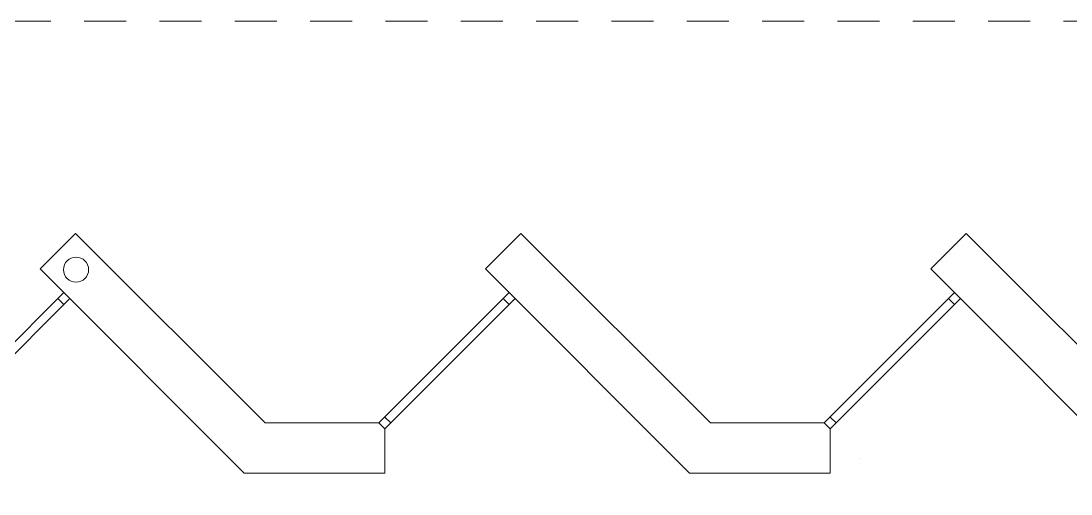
# Model space of a CAD drawing. Header units: metres. Extents: x -17 to 101, y 0 to 79.
# Drawn here: x 21.206 to 24.342, y 52.606 to 54.018 of the extents above; entities that cross this region are included whole.
import ezdxf

# ---------------------------------------------------------------- set-up
doc = ezdxf.new("R2010")
doc.units = ezdxf.units.M
doc.linetypes.add('HIDDEN2', pattern=[0.1875, 0.125, -0.0625])
doc.layers.add('Cotas varias El', color=253, linetype='Continuous', lineweight=13)

msp = doc.modelspace()

# ---------------------------------------------------------------- linework, layer by layer
at = {"layer": 'Cotas varias El', "linetype": 'Continuous'}
for p, q in [((20.9449, 52.8181), (21.3338, 53.2071)), ((21.3338, 53.2071), (21.3161, 53.1894)), ((21.3161, 53.1894), (21.3338, 53.1717)), ((21.3338, 53.2071), (21.3515, 53.1894)), ((21.3338, 53.1717), (21.3515, 53.1894)), ((22.2749, 52.8182), (22.6638, 53.2071)), ((22.6638, 53.2071), (22.6461, 53.1894)), ((22.6461, 53.1894), (22.6638, 53.1717)), ((22.6638, 53.2071), (22.6815, 53.1894)), ((22.6638, 53.1717), (22.6815, 53.1894)), ((23.6049, 52.8182), (23.9938, 53.2071)), ((23.9938, 53.2071), (23.9762, 53.1894)), ((23.9762, 53.1894), (23.9938, 53.1717)), ((23.9938, 53.2071), (24.0115, 53.1894)), ((23.9938, 53.1717), (24.0115, 53.1894)), ((20.9802, 52.8181), (21.3338, 53.1717)), ((22.3103, 52.8182), (22.6638, 53.1717)), ((23.6403, 52.8182), (23.9938, 53.1717)), ((22.3103, 52.8182), (22.2926, 52.8358)), ((22.2926, 52.8005), (22.3103, 52.8182)), ((23.6403, 52.8182), (23.6226, 52.8358)), ((23.6226, 52.8005), (23.6403, 52.8182))]:
    msp.add_line(p, q, dxfattribs=at)
at = {"layer": 'Cotas varias El', "ltscale": 0.05}
for p, q in [((22.2749, 52.8182), (22.2926, 52.8005)), ((22.2749, 52.8182), (22.2926, 52.8005)), ((23.6049, 52.8182), (23.6226, 52.8005)), ((23.6049, 52.8181), (23.6226, 52.8005)), ((22.2926, 52.8005), (22.2926, 52.6682)), ((23.6226, 52.8005), (23.6226, 52.6682)), ((23.711, 52.7121), (23.711, 52.7121)), ((21.8727, 52.6682), (22.2926, 52.6682))]:
    msp.add_line(p, q, dxfattribs=at)
at = {"layer": 'Cotas varias El', "linetype": 'HIDDEN2'}
msp.add_lwpolyline([(34.7949, 52.8181), (34.7949, 54.0181), (5.9949, 54.0181), (5.9949, 52.8181)], dxfattribs=at)
at = {"layer": 'Cotas varias El', "ltscale": 0.05}
for points in [[(21.3691, 53.3838), (21.2631, 53.2778)], [(21.9348, 52.8182), (21.3691, 53.3838)], [(22.6992, 53.3838), (22.5931, 53.2778)], [(23.2649, 52.8182), (22.6992, 53.3838)], [(24.0292, 53.3838), (23.9231, 53.2778)], [(24.5949, 52.8182), (24.0292, 53.3838)], [(21.2631, 53.2778), (21.8727, 52.6682)], [(22.5931, 53.2778), (23.2027, 52.6682)], [(23.9231, 53.2778), (24.5949, 52.606)], [(22.1049, 52.8182), (21.9348, 52.8182)], [(22.2749, 52.8182), (22.1049, 52.8182)], [(23.2649, 52.8182), (23.6049, 52.8182)], [(23.2027, 52.6682), (23.6226, 52.6682)]]:
    msp.add_lwpolyline(points, dxfattribs=at)
at = {"layer": 'Cotas varias El'}
msp.add_circle((21.3704, 53.2757), 0.0375, dxfattribs=at)

doc.saveas('drawing.dxf')
